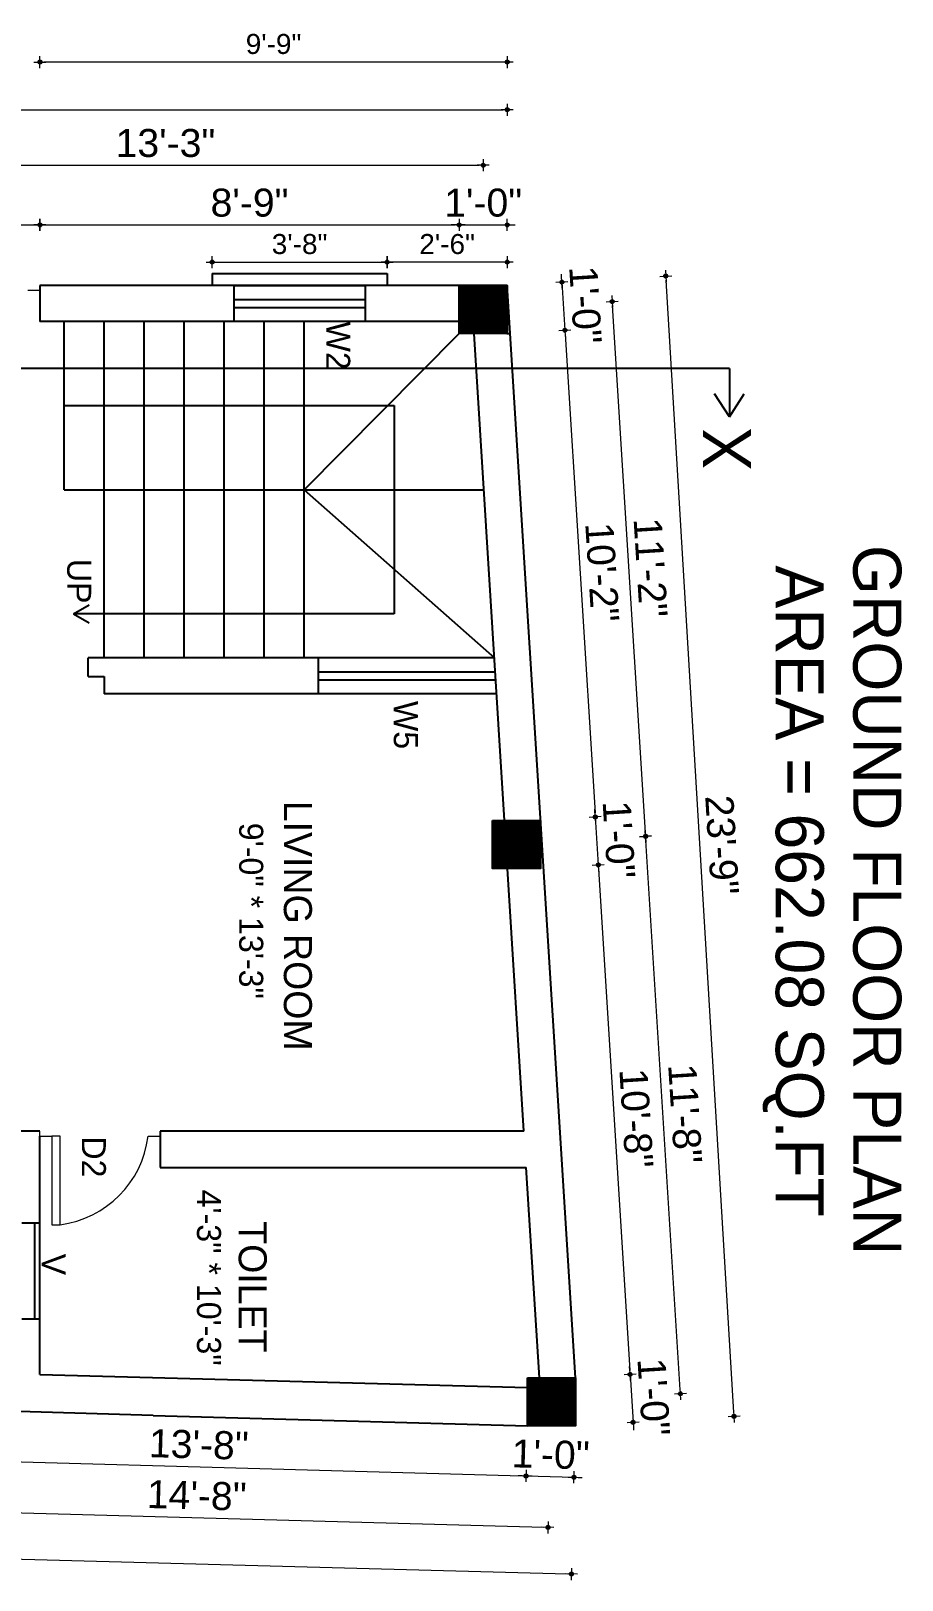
# Model space of a CAD drawing. Header units: inches. Extents: x 10143 to 33197, y -150 to 3760.
# Drawn here: x 26885.2 to 27102.7, y 1429.1 to 1816.1 of the extents above; entities that cross this region are included whole.
import ezdxf
from ezdxf.enums import TextEntityAlignment as Align

# ---------------------------------------------------------------- set-up
doc = ezdxf.new("R2010")
doc.units = ezdxf.units.IN
doc.header["$LTSCALE"] = 0.5
doc.header["$MEASUREMENT"] = 0
doc.header["$PDMODE"] = 66
for name, color, linetype, lineweight in [('0.13', 2, 'Continuous', 13), ('DW TEXT', 92, 'Continuous', 15), ('ELEVATION', 85, 'Continuous', 9), ('hatch', 9, 'Continuous', 0), ('Toilet', 7, 'Continuous', 25)]:
    doc.layers.add(name, color=color, linetype=linetype, lineweight=lineweight)
doc.styles.add('CEN', font='GOTHIC.TTF')
doc.styles.get("Standard").update_dxf_attribs({"font": 'arial.ttf'})
doc.dimstyles.new('S8', dxfattribs={"dimtxt": 5, "dimasz": 1, "dimexe": 6, "dimexo": 18, "dimgap": 1.9375, "dimtad": 1, "dimdec": 0, "dimzin": 3, "dimdsep": 46, "dimlunit": 4, "dimtxsty": 'Standard', "dimblk": 'dot 2', "dimcen": 12, "dimse1": 1, "dimse2": 1, "dimclrd": 1, "dimclre": 1, "dimclrt": 256, "dimadec": 0, "dimazin": 0, "dimtfac": 0.75, "dimtdec": 0, "dimtix": 1, "dimtmove": 1, "dimatfit": 3, "dimldrblk": 'DOT', "dimfxl": 1, "dimtolj": 1, "dimtzin": 0, "dimlwd": 9, "dimlwe": 9, "dimarcsym": 0})
pattern_1 = [(45, (23271.79824, 1493.61772), (-0.0883883476, 0.0883883476), [])]

# ---------------------------------------------------------------- blocks, each defined once
blk = doc.blocks.new('dot1')
at = {"layer": 'hatch'}
h = blk.add_hatch(color=256, dxfattribs=at)
edge = h.paths.add_edge_path()
edge.add_arc((0, 0), 1, 0, 360)
for p, q in [((3, 0), (-3, 0)), ((0, 3), (0, -3))]:
    blk.add_line(p, q, dxfattribs=at)
blk.add_circle((0, 0), 1, dxfattribs=at)
blk = doc.blocks.new('dot 2')
at = {"layer": 'hatch', "xscale": 0.5, "yscale": 0.5, "zscale": 0.5}
blk.add_blockref('dot1', (0, 0), dxfattribs=at)
blk = doc.blocks.new('*D1939')
at = {"layer": 'Defpoints', "color": 0, "transparency": 16777216}
for p in [(26887.43, 1767.63), (26845.43, 1752.47), (26887.43, 1752.47)]:
    blk.add_point(p, dxfattribs=at)
at = {"layer": 'Toilet', "color": 1, "lineweight": 9, "transparency": 16777216}
blk.add_line((26846.43, 1767.63), (26886.43, 1767.63), dxfattribs=at)
at = {"layer": 'Toilet', "color": 1, "lineweight": 9, "transparency": 16777216, "rotation": 180}
blk.add_blockref('dot 2', (26845.43, 1767.63), dxfattribs=at)
at = {"layer": 'Toilet', "color": 1, "lineweight": 9, "transparency": 16777216}
blk.add_blockref('dot 2', (26887.43, 1767.63), dxfattribs=at)
at = {"layer": 'Toilet', "transparency": 16777216, "insert": (26866.43, 1773.15), "char_height": 7, "attachment_point": 5}
blk.add_mtext('\\A1;3\'-6"', dxfattribs=at)
blk = doc.blocks.new('_Dot')
at = {"color": 0, "linetype": 'ByBlock', "lineweight": -2}
blk.add_line((-0.5, 0), (-1, 0), dxfattribs=at)
at = {"color": 0, "linetype": 'ByBlock', "const_width": 0.5}
blk.add_lwpolyline([(-0.25, 0, 1), (0.25, 0, 1)], format="xyb", close=True, dxfattribs=at)
blk = doc.blocks.new('*D1940')
at = {"layer": 'Defpoints', "color": 0, "transparency": 16777216}
for p in [(26992.12, 1767.63), (26887.43, 1752.47), (26992.12, 1752.47)]:
    blk.add_point(p, dxfattribs=at)
at = {"layer": 'Toilet', "color": 1, "lineweight": 9, "transparency": 16777216}
blk.add_line((26888.43, 1767.63), (26991.12, 1767.63), dxfattribs=at)
at = {"layer": 'Toilet', "color": 1, "lineweight": 9, "transparency": 16777216, "rotation": 180}
blk.add_blockref('dot 2', (26887.43, 1767.63), dxfattribs=at)
at = {"layer": 'Toilet', "color": 1, "lineweight": 9, "transparency": 16777216}
blk.add_blockref('dot 2', (26992.12, 1767.63), dxfattribs=at)
at = {"layer": 'Toilet', "transparency": 16777216, "insert": (26939.77, 1773.14), "char_height": 7, "attachment_point": 5}
blk.add_mtext('\\A1;8\'-9"', dxfattribs=at)
blk = doc.blocks.new('*D1941')
at = {"layer": 'Defpoints', "color": 0, "transparency": 16777216}
for p in [(27004.12, 1767.63), (26992.12, 1752.47), (27004.12, 1752.47)]:
    blk.add_point(p, dxfattribs=at)
at = {"layer": 'Toilet', "color": 1, "lineweight": 9, "transparency": 16777216}
for p, q in [((26991.12, 1767.63), (26990.12, 1767.63)), ((26992.12, 1767.63), (27004.12, 1767.63)), ((27005.12, 1767.63), (27006.12, 1767.63))]:
    blk.add_line(p, q, dxfattribs=at)
blk.add_blockref('dot 2', (26992.12, 1767.63), dxfattribs=at)
at = {"layer": 'Toilet', "color": 1, "lineweight": 9, "transparency": 16777216, "rotation": 180}
blk.add_blockref('dot 2', (27004.12, 1767.63), dxfattribs=at)
at = {"layer": 'Toilet', "transparency": 16777216, "insert": (26998.12, 1773.14), "char_height": 7, "attachment_point": 5}
blk.add_mtext('\\A1;1\'-0"', dxfattribs=at)
blk = doc.blocks.new('*D1943')
at = {"layer": 'Defpoints', "color": 0, "transparency": 16777216}
for p in [(26998.12, 1782.53), (26839.43, 1746.47), (26998.12, 1746.47)]:
    blk.add_point(p, dxfattribs=at)
at = {"layer": 'Toilet', "color": 1, "lineweight": 9, "transparency": 16777216}
blk.add_line((26840.43, 1782.53), (26997.12, 1782.53), dxfattribs=at)
at = {"layer": 'Toilet', "color": 1, "lineweight": 9, "transparency": 16777216, "rotation": 180}
blk.add_blockref('dot 2', (26839.43, 1782.53), dxfattribs=at)
at = {"layer": 'Toilet', "color": 1, "lineweight": 9, "transparency": 16777216}
blk.add_blockref('dot 2', (26998.12, 1782.53), dxfattribs=at)
at = {"layer": 'Toilet', "transparency": 16777216, "insert": (26918.77, 1788.04), "char_height": 7, "attachment_point": 5}
blk.add_mtext('\\A1;13\'-3"', dxfattribs=at)
blk = doc.blocks.new('*D1944')
at = {"layer": 'Defpoints', "color": 0, "transparency": 16777216}
for p in [(27004.12, 1796.41), (26657.94, 1752.47), (27004.12, 1752.47)]:
    blk.add_point(p, dxfattribs=at)
at = {"layer": 'Toilet', "color": 1, "lineweight": 9, "transparency": 16777216}
blk.add_line((26658.94, 1796.41), (27003.12, 1796.41), dxfattribs=at)
at = {"layer": 'Toilet', "color": 1, "lineweight": 9, "transparency": 16777216, "rotation": 180}
blk.add_blockref('dot 2', (26657.94, 1796.41), dxfattribs=at)
at = {"layer": 'Toilet', "color": 1, "lineweight": 9, "transparency": 16777216}
blk.add_blockref('dot 2', (27004.12, 1796.41), dxfattribs=at)
at = {"layer": 'Toilet', "transparency": 16777216, "insert": (26831.03, 1801.92), "char_height": 7, "attachment_point": 5}
blk.add_mtext('\\A1;28\'-10"', dxfattribs=at)
blk = doc.blocks.new('*D1954')
at = {"layer": 'Defpoints', "color": 0, "transparency": 16777216}
for p in [(26839.43, 1478.52), (27015.17, 1473.59), (27014.29, 1442.21)]:
    blk.add_point(p, dxfattribs=at)
at = {"layer": 'Toilet', "color": 1, "lineweight": 9, "transparency": 16777216}
blk.add_line((26839.55, 1447.11), (27013.29, 1442.24), dxfattribs=at)
for p, rotation in [((26838.55, 1447.14), 178.3940478382137), ((27014.29, 1442.21), 358.3940478382137)]:
    blk.add_blockref('dot 2', p, dxfattribs=dict(at, rotation=rotation))
at = {"layer": 'Toilet', "transparency": 16777216, "insert": (26926.58, 1450.18), "char_height": 7, "attachment_point": 5, "rotation": 358.394}
blk.add_mtext('\\A1;14\'-8"', dxfattribs=at)
blk = doc.blocks.new('*D1957')
at = {"layer": 'Defpoints', "color": 0, "transparency": 16777216}
for p in [(26845.43, 1472.52), (27009.17, 1467.59), (27008.82, 1455.08)]:
    blk.add_point(p, dxfattribs=at)
at = {"layer": 'Toilet', "color": 1, "lineweight": 9, "transparency": 16777216}
blk.add_line((26846.07, 1459.65), (27007.82, 1455.11), dxfattribs=at)
for p, rotation in [((26845.07, 1459.67), 178.3940478382137), ((27008.82, 1455.08), 358.3940478382137)]:
    blk.add_blockref('dot 2', p, dxfattribs=dict(at, rotation=rotation))
at = {"layer": 'Toilet', "transparency": 16777216, "insert": (26927.1, 1462.89), "char_height": 7, "attachment_point": 5, "rotation": 358.394}
blk.add_mtext('\\A1;13\'-8"', dxfattribs=at)
blk = doc.blocks.new('*D1958')
at = {"layer": 'Defpoints', "color": 0, "transparency": 16777216}
for p in [(27009.17, 1467.59), (27021.17, 1467.59), (27020.81, 1454.75)]:
    blk.add_point(p, dxfattribs=at)
at = {"layer": 'Toilet', "color": 1, "lineweight": 9, "transparency": 16777216}
for p, q in [((27007.82, 1455.11), (27006.82, 1455.14)), ((27008.82, 1455.08), (27020.81, 1454.75)), ((27021.81, 1454.72), (27022.81, 1454.69))]:
    blk.add_line(p, q, dxfattribs=at)
for p, rotation in [((27008.82, 1455.08), 358.3940478382137), ((27020.81, 1454.75), 178.3940478382137)]:
    blk.add_blockref('dot 2', p, dxfattribs=dict(at, rotation=rotation))
at = {"layer": 'Toilet', "transparency": 16777216, "insert": (27014.97, 1460.42), "char_height": 7, "attachment_point": 5, "rotation": 358.394}
blk.add_mtext('\\A1;1\'-0"', dxfattribs=at)
blk = doc.blocks.new('*D1960')
at = {"layer": 'Defpoints', "color": 0, "transparency": 16777216}
for p in [(27004.12, 1752.47), (27004.87, 1740.47), (27018.52, 1741.32)]:
    blk.add_point(p, dxfattribs=at)
at = {"layer": 'Toilet', "color": 1, "lineweight": 9, "transparency": 16777216}
for p, q in [((27017.7, 1754.32), (27017.64, 1755.32)), ((27017.77, 1753.32), (27018.52, 1741.32)), ((27018.58, 1740.32), (27018.64, 1739.32))]:
    blk.add_line(p, q, dxfattribs=at)
for p, rotation in [((27017.77, 1753.32), 273.575827605936), ((27018.52, 1741.32), 93.57582760593601)]:
    blk.add_blockref('dot 2', p, dxfattribs=dict(at, rotation=rotation))
at = {"layer": 'Toilet', "transparency": 16777216, "insert": (27023.64, 1747.66), "char_height": 7, "attachment_point": 5, "rotation": 273.5758}
blk.add_mtext('\\A1;1\'-0"', dxfattribs=at)
blk = doc.blocks.new('*D1961')
at = {"layer": 'Defpoints', "color": 0, "transparency": 16777216}
for p in [(27004.87, 1740.47), (27012.47, 1618.84), (27026.12, 1619.7)]:
    blk.add_point(p, dxfattribs=at)
at = {"layer": 'Toilet', "color": 1, "lineweight": 9, "transparency": 16777216}
blk.add_line((27018.58, 1740.32), (27026.05, 1620.7), dxfattribs=at)
for p, rotation in [((27018.52, 1741.32), 93.57582760592182), ((27026.12, 1619.7), 273.5758276059218)]:
    blk.add_blockref('dot 2', p, dxfattribs=dict(at, rotation=rotation))
at = {"layer": 'Toilet', "transparency": 16777216, "insert": (27027.82, 1680.85), "char_height": 7, "attachment_point": 5, "rotation": 273.5758}
blk.add_mtext('\\A1;10\'-2"', dxfattribs=at)
blk = doc.blocks.new('*D1962')
at = {"layer": 'Defpoints', "color": 0, "transparency": 16777216}
for p in [(27012.47, 1618.84), (27012.47, 1606.84), (27026.86, 1607.74)]:
    blk.add_point(p, dxfattribs=at)
at = {"layer": 'Toilet', "color": 1, "lineweight": 9, "transparency": 16777216}
for p, q in [((27026.05, 1620.7), (27025.99, 1621.69)), ((27026.12, 1619.7), (27026.86, 1607.74)), ((27026.93, 1606.75), (27026.99, 1605.75))]:
    blk.add_line(p, q, dxfattribs=at)
for p, rotation in [((27026.12, 1619.7), 273.5758276059218), ((27026.86, 1607.74), 93.57582760592182)]:
    blk.add_blockref('dot 2', p, dxfattribs=dict(at, rotation=rotation))
at = {"layer": 'Toilet', "transparency": 16777216, "insert": (27031.99, 1614.06), "char_height": 7, "attachment_point": 5, "rotation": 273.5758}
blk.add_mtext('\\A1;1\'-0"', dxfattribs=at)
blk = doc.blocks.new('*D1963')
at = {"layer": 'Defpoints', "color": 0, "transparency": 16777216}
for p in [(27012.47, 1606.84), (27021.17, 1479.59), (27034.82, 1480.44)]:
    blk.add_point(p, dxfattribs=at)
at = {"layer": 'Toilet', "color": 1, "lineweight": 9, "transparency": 16777216}
blk.add_line((27026.93, 1606.75), (27034.76, 1481.44), dxfattribs=at)
for p, rotation in [((27026.86, 1607.74), 93.57582760592182), ((27034.82, 1480.44), 273.5758276059218)]:
    blk.add_blockref('dot 2', p, dxfattribs=dict(at, rotation=rotation))
at = {"layer": 'Toilet', "transparency": 16777216, "insert": (27036.34, 1544.44), "char_height": 7, "attachment_point": 5, "rotation": 273.5758}
blk.add_mtext('\\A1;10\'-8"', dxfattribs=at)
blk = doc.blocks.new('*D1964')
at = {"layer": 'Defpoints', "color": 0, "transparency": 16777216}
for p in [(27021.17, 1479.59), (27021.17, 1467.59), (27035.56, 1468.49)]:
    blk.add_point(p, dxfattribs=at)
at = {"layer": 'Toilet', "color": 1, "lineweight": 9, "transparency": 16777216}
for p, q in [((27034.76, 1481.44), (27034.69, 1482.44)), ((27034.82, 1480.44), (27035.56, 1468.49)), ((27035.63, 1467.49), (27035.69, 1466.5))]:
    blk.add_line(p, q, dxfattribs=at)
for p, rotation in [((27034.82, 1480.44), 273.5758276059218), ((27035.56, 1468.49), 93.57582760592182)]:
    blk.add_blockref('dot 2', p, dxfattribs=dict(at, rotation=rotation))
at = {"layer": 'Toilet', "transparency": 16777216, "insert": (27040.69, 1474.81), "char_height": 7, "attachment_point": 5, "rotation": 273.5758}
blk.add_mtext('\\A1;1\'-0"', dxfattribs=at)
blk = doc.blocks.new('*D1965')
at = {"layer": 'Defpoints', "color": 0, "transparency": 16777216}
for p in [(27038.68, 1614.86), (27006.47, 1612.84), (27015.17, 1473.59)]:
    blk.add_point(p, dxfattribs=at)
at = {"layer": 'Toilet', "color": 1, "lineweight": 9, "transparency": 16777216}
blk.add_line((27047.32, 1476.6), (27038.74, 1613.86), dxfattribs=at)
for p, rotation in [((27038.68, 1614.86), 93.57584364637044), ((27047.38, 1475.6), 273.5758436463705)]:
    blk.add_blockref('dot 2', p, dxfattribs=dict(at, rotation=rotation))
at = {"layer": 'Toilet', "transparency": 16777216, "insert": (27048.53, 1545.58), "char_height": 7, "attachment_point": 5, "rotation": 273.5758}
blk.add_mtext('\\A1;11\'-8"', dxfattribs=at)
blk = doc.blocks.new('*D1966')
at = {"layer": 'Defpoints', "color": 0, "transparency": 16777216}
for p in [(26998.12, 1746.47), (27030.33, 1748.48), (27006.47, 1612.84)]:
    blk.add_point(p, dxfattribs=at)
at = {"layer": 'Toilet', "color": 1, "lineweight": 9, "transparency": 16777216}
blk.add_line((27038.62, 1615.86), (27030.39, 1747.48), dxfattribs=at)
for p, rotation in [((27030.33, 1748.48), 93.57584364624115), ((27038.68, 1614.86), 273.5758436462411)]:
    blk.add_blockref('dot 2', p, dxfattribs=dict(at, rotation=rotation))
at = {"layer": 'Toilet', "transparency": 16777216, "insert": (27039.94, 1682.01), "char_height": 7, "attachment_point": 5, "rotation": 273.5758}
blk.add_mtext('\\A1;11\'-2"', dxfattribs=at)
blk = doc.blocks.new('*D1967')
at = {"layer": 'Defpoints', "color": 0, "transparency": 16777216}
for p in [(27043.72, 1754.84), (27004.12, 1752.47), (27021.17, 1467.59)]:
    blk.add_point(p, dxfattribs=at)
at = {"layer": 'Toilet', "color": 1, "lineweight": 9, "transparency": 16777216}
blk.add_line((27060.71, 1470.96), (27043.78, 1753.84), dxfattribs=at)
for p, rotation in [((27043.72, 1754.84), 93.425574687815), ((27060.77, 1469.96), 273.425574687815)]:
    blk.add_blockref('dot 2', p, dxfattribs=dict(at, rotation=rotation))
at = {"layer": 'Toilet', "transparency": 16777216, "insert": (27057.75, 1612.73), "char_height": 7, "attachment_point": 5, "rotation": 273.4256}
blk.add_mtext('\\A1;23\'-9"', dxfattribs=at)
blk = doc.blocks.new('*D1931')
at = {"layer": 'Defpoints', "color": 0, "transparency": 16777216}
for p in [(26974.12, 1758.32), (26974.12, 1752.47), (27004.12, 1752.47)]:
    blk.add_point(p, dxfattribs=at)
at = {"layer": 'Toilet', "color": 1, "lineweight": 9, "transparency": 16777216}
blk.add_line((27003.12, 1758.32), (26975.12, 1758.32), dxfattribs=at)
at = {"layer": 'Toilet', "color": 1, "lineweight": 9, "transparency": 16777216, "rotation": 180}
blk.add_blockref('dot 2', (26974.12, 1758.32), dxfattribs=at)
at = {"layer": 'Toilet', "color": 1, "lineweight": 9, "transparency": 16777216}
blk.add_blockref('dot 2', (27004.12, 1758.32), dxfattribs=at)
at = {"layer": 'Toilet', "transparency": 16777216, "insert": (26989.12, 1762.81), "char_height": 5, "attachment_point": 5}
blk.add_mtext('\\A1;2\'-6"', dxfattribs=at)
blk = doc.blocks.new('*D1932')
at = {"layer": 'Defpoints', "color": 0, "transparency": 16777216}
for p in [(26974.12, 1758.32), (26930.43, 1755.47), (26974.12, 1755.47)]:
    blk.add_point(p, dxfattribs=at)
at = {"layer": 'Toilet', "color": 1, "lineweight": 9, "transparency": 16777216}
blk.add_line((26931.43, 1758.32), (26973.12, 1758.32), dxfattribs=at)
at = {"layer": 'Toilet', "color": 1, "lineweight": 9, "transparency": 16777216, "rotation": 180}
blk.add_blockref('dot 2', (26930.43, 1758.32), dxfattribs=at)
at = {"layer": 'Toilet', "color": 1, "lineweight": 9, "transparency": 16777216}
blk.add_blockref('dot 2', (26974.12, 1758.32), dxfattribs=at)
at = {"layer": 'Toilet', "transparency": 16777216, "insert": (26952.27, 1762.81), "char_height": 5, "attachment_point": 5}
blk.add_mtext('\\A1;3\'-8"', dxfattribs=at)
blk = doc.blocks.new('*D1933')
at = {"layer": 'Defpoints', "color": 0, "transparency": 16777216}
for p in [(26887.43, 1808.3), (26887.43, 1752.47), (27004.12, 1752.47)]:
    blk.add_point(p, dxfattribs=at)
at = {"layer": 'Toilet', "color": 1, "lineweight": 9, "transparency": 16777216}
blk.add_line((27003.12, 1808.3), (26888.43, 1808.3), dxfattribs=at)
at = {"layer": 'Toilet', "color": 1, "lineweight": 9, "transparency": 16777216, "rotation": 180}
blk.add_blockref('dot 2', (26887.43, 1808.3), dxfattribs=at)
at = {"layer": 'Toilet', "color": 1, "lineweight": 9, "transparency": 16777216}
blk.add_blockref('dot 2', (27004.12, 1808.3), dxfattribs=at)
at = {"layer": 'Toilet', "transparency": 16777216, "insert": (26945.77, 1812.79), "char_height": 5, "attachment_point": 5}
blk.add_mtext('\\A1;9\'-9"', dxfattribs=at)

msp = doc.modelspace()

# ---------------------------------------------------------------- hatches: boundary and pattern name
at = {"layer": 'Toilet'}
h = msp.add_hatch(dxfattribs=at)
h.set_pattern_fill('ANSI31', color=256, angle=360)
h.set_pattern_definition(pattern_1)
h.paths.add_polyline_path([(26657.94, 1740.47), (26669.94, 1740.47), (26669.94, 1752.47), (26657.94, 1752.47)])
h.paths.add_polyline_path([(26833.43, 1752.47), (26833.43, 1740.47), (26845.43, 1740.47), (26845.43, 1752.47)])
h.paths.add_polyline_path([(26992.12, 1740.47), (27004.12, 1740.47), (27004.12, 1752.47), (26992.12, 1752.47)])
h.paths.add_polyline_path([(27000.47, 1606.84), (27012.47, 1606.84), (27012.47, 1618.84), (27000.47, 1618.84)])
h.paths.add_polyline_path([(26845.43, 1484.52), (26833.43, 1484.52), (26833.43, 1472.52), (26845.43, 1472.52)])
h.paths.add_polyline_path([(26689.07, 1488.57), (26689.07, 1476.57), (26701.07, 1476.57), (26701.07, 1488.57)])
h.paths.add_polyline_path([(26685.7, 1606.84), (26685.7, 1618.84), (26673.7, 1618.84), (26673.7, 1606.84)])
h.paths.add_polyline_path([(26833.43, 1606.84), (26845.43, 1606.84), (26845.43, 1618.84), (26833.43, 1618.84)])
h = msp.add_hatch(dxfattribs=at)
h.set_pattern_fill('ANSI31', color=256, angle=360)
h.set_pattern_definition(pattern_1)
h.paths.add_polyline_path([(27021.17, 1467.59), (27021.17, 1479.59), (27021.17, 1479.59), (27009.17, 1479.59), (27009.17, 1467.59)])

# ---------------------------------------------------------------- linework, layer by layer
at = {"layer": '0.13', "color": 0, "ltscale": 0.5}
for p, q in [((26887.43, 1748.47), (26887.43, 1752.47)), ((26887.43, 1537.17), (26887.43, 1541.17)), ((26917.43, 1537.17), (26917.43, 1541.17))]:
    msp.add_line(p, q, dxfattribs=at)
at = {"layer": 'ELEVATION', "color": 146, "ltscale": 0.25, "true_color": 0x105689}
for p, q in [((26887.43, 1751.22), (26884.43, 1751.22)), ((26887.43, 1539.93), (26890.43, 1539.93)), ((26890.43, 1539.93), (26890.43, 1517.84)), ((26892.43, 1539.93), (26890.43, 1539.93)), ((26892.43, 1517.84), (26892.43, 1539.93)), ((26914.43, 1539.93), (26917.43, 1539.93)), ((26890.43, 1517.84), (26892.43, 1517.84))]:
    msp.add_line(p, q, dxfattribs=at)
msp.add_arc((26889.15, 1543.11), 25.48, 277.3965, 352.8417, dxfattribs=at)
at = {"layer": 'Toilet'}
for p, q in [((26930.43, 1755.47), (26974.12, 1755.47)), ((26930.43, 1755.47), (26930.43, 1752.47)), ((26974.12, 1755.47), (26974.12, 1752.47)), ((27004.12, 1752.47), (26887.43, 1752.47)), ((26887.43, 1752.47), (26887.43, 1743.47)), ((26935.93, 1743.47), (26935.93, 1752.47)), ((26935.93, 1752.47), (26968.62, 1752.47)), ((26968.62, 1752.47), (26968.62, 1743.47)), ((27021.17, 1479.59), (27004.12, 1752.47)), ((26935.93, 1748.97), (26968.62, 1748.97)), ((26935.93, 1746.97), (26968.62, 1746.97)), ((26992.12, 1743.47), (26887.43, 1743.47)), ((26893.43, 1701.47), (26893.43, 1743.47)), ((26903.43, 1701.47), (26903.43, 1743.47)), ((26913.43, 1701.47), (26913.43, 1743.47)), ((26923.43, 1701.47), (26923.43, 1743.47)), ((26933.43, 1701.47), (26933.43, 1743.47)), ((26943.43, 1701.47), (26943.43, 1743.47)), ((26953.43, 1701.47), (26953.43, 1743.47)), ((26953.43, 1701.47), (26992.12, 1740.47)), ((27003.45, 1618.84), (26995.85, 1740.47)), ((27004.12, 1740.47), (27004.87, 1740.47)), ((27059.6, 1731.71), (26600.56, 1731.71)), ((27059.6, 1731.71), (27059.6, 1719.71)), ((26893.43, 1722.47), (26975.86, 1722.47)), ((26975.86, 1722.47), (26975.86, 1670.47)), ((27059.6, 1719.71), (27055.9, 1725.38)), ((27059.6, 1719.71), (27063.3, 1725.38)), ((26893.43, 1701.47), (26953.43, 1701.47)), ((26893.43, 1701.47), (26953.43, 1701.47)), ((26903.43, 1659.47), (26903.43, 1701.47)), ((26913.43, 1659.47), (26913.43, 1701.47)), ((26923.43, 1659.47), (26923.43, 1701.47)), ((26933.43, 1659.47), (26933.43, 1701.47)), ((26943.43, 1659.47), (26943.43, 1701.47)), ((26953.43, 1659.47), (26953.43, 1701.47)), ((26953.43, 1701.47), (27000.91, 1659.47)), ((26953.43, 1701.47), (26998.28, 1701.47)), ((26895.82, 1670.47), (26899.71, 1672.73)), ((26975.86, 1670.47), (26895.82, 1670.47)), ((26895.82, 1670.47), (26899.71, 1668.21)), ((27000.91, 1659.47), (26899.43, 1659.47)), ((26899.43, 1654.84), (26899.43, 1659.47)), ((26956.91, 1659.47), (26956.91, 1650.47)), ((26899.43, 1654.84), (26903.43, 1654.84)), ((26903.43, 1654.84), (26903.43, 1650.47)), ((26956.91, 1655.97), (27001.1, 1655.97)), ((26956.91, 1653.97), (27001.28, 1653.97)), ((27001.47, 1650.47), (26903.43, 1650.47)), ((27008.3, 1541.17), (27004.2, 1606.84)), ((26887.43, 1541.17), (26845.43, 1541.17)), ((27008.3, 1541.17), (26917.43, 1541.17)), ((26917.43, 1541.17), (26917.43, 1532.17)), ((26887.43, 1480.38), (26887.43, 1539.93)), ((26917.43, 1532.17), (27008.86, 1532.17)), ((27012.15, 1479.59), (27008.86, 1532.17)), ((26882.93, 1518.34), (26887.43, 1518.34)), ((26886.18, 1494.34), (26886.18, 1518.34)), ((26882.93, 1494.34), (26887.43, 1494.34)), ((26887.43, 1480.38), (27009.17, 1477.2)), ((26915.71, 1470.21), (26855.71, 1471.89)), ((26915.71, 1470.21), (27009.17, 1467.59))]:
    msp.add_line(p, q, dxfattribs=at)
for points in [[(26992.12, 1752.47), (27004.12, 1752.47), (27004.12, 1740.47), (26992.12, 1740.47)], [(27000.47, 1618.84), (27012.47, 1618.84), (27012.47, 1606.84), (27000.47, 1606.84)], [(27009.17, 1479.59), (27021.17, 1479.59), (27021.17, 1467.59), (27009.17, 1467.59)]]:
    msp.add_lwpolyline(points, close=True, dxfattribs=at)

# ---------------------------------------------------------------- texts
at = {"layer": 'DW TEXT', "ltscale": 0.13, "style": 'CEN'}
for s, height, rotation, p in [('W2', 6, 270, (26961.91, 1737.45)), ('X', 12, 90, (27059.04, 1711.67)), ('UP', 6, 270, (26897.22, 1678.61)), ('GROUND FLOOR PLAN', 12, 270, (27096.54, 1598.94)), ('AREA = 662.08 SQ.FT ', 12, 270, (27077.19, 1598.94)), ('W5', 6, 270, (26978.8, 1642.67)), ('LIVING ROOM ', 7, 270, (26951.84, 1591.24)), ('9\'-0" * 13\'-3"', 6, 270, (26940.18, 1596.26)), ('D2', 6, 270, (26900.89, 1534.78)), ('4\'-3" * 10\'-3"', 6, 270, (26929.64, 1504.62)), ('TOILET', 7, 270, (26940.56, 1502.31)), ('V', 6, 270, (26890.85, 1507.93))]:
    msp.add_text(s, height=height, rotation=rotation, dxfattribs=at).set_placement(p, align=Align.MIDDLE_CENTER)

# ---------------------------------------------------------------- dimensions: what is measured, and where the dimension line sits
at = {"layer": 'Toilet'}
for base, p1, p2, override, picture, middle in [((26887.43, 1808.3), (27004.12, 1752.47), (26887.43, 1752.47), {"dimfxl": 2, "dimfxlon": 1, "dimarcsym": 1}, '*D1933', (26945.77, 1812.79)), ((27004.12, 1796.41), (26657.94, 1752.47), (27004.12, 1752.47), {"dimtxt": 7, "dimfxl": 2, "dimfxlon": 1, "dimarcsym": 1}, '*D1944', (26831.03, 1801.92)), ((26998.12, 1782.53), (26839.43, 1746.47), (26998.12, 1746.47), {"dimtxt": 7, "dimfxl": 2, "dimfxlon": 1, "dimarcsym": 1}, '*D1943', (26918.77, 1788.04)), ((26887.43, 1767.63), (26845.43, 1752.47), (26887.43, 1752.47), {"dimtxt": 7, "dimfxl": 2, "dimfxlon": 1, "dimarcsym": 1}, '*D1939', (26866.43, 1773.15)), ((26992.12, 1767.63), (26887.43, 1752.47), (26992.12, 1752.47), {"dimtxt": 7, "dimfxl": 2, "dimfxlon": 1, "dimarcsym": 1}, '*D1940', (26939.77, 1773.14)), ((27004.12, 1767.63), (26992.12, 1752.47), (27004.12, 1752.47), {"dimtxt": 7, "dimfxl": 2, "dimfxlon": 1, "dimarcsym": 1}, '*D1941', (26998.12, 1773.14)), ((26974.12, 1758.32), (26930.43, 1755.47), (26974.12, 1755.47), {"dimfxl": 2, "dimfxlon": 1, "dimarcsym": 1}, '*D1932', (26952.27, 1762.81)), ((26974.12, 1758.32), (27004.12, 1752.47), (26974.12, 1752.47), {"dimfxl": 2, "dimfxlon": 1, "dimarcsym": 1}, '*D1931', (26989.12, 1762.81))]:
    dim = msp.add_linear_dim(base=base, p1=p1, p2=p2, dimstyle='S8', override=override, dxfattribs=at)
    dim.commit()
    dim.dimension.update_dxf_attribs({"geometry": picture, "text_midpoint": middle})
for p1, p2, distance, picture, middle in [((27004.12, 1752.47), (27004.87, 1740.47), 13.68, '*D1960', (27023.64, 1747.66)), ((27021.17, 1467.59), (27004.12, 1752.47), -39.68, '*D1967', (27057.75, 1612.73)), ((27015.17, 1473.59), (27006.47, 1612.84), -32.27, '*D1965', (27048.53, 1545.58))]:
    dim = msp.add_aligned_dim(p1=p1, p2=p2, distance=distance, dimstyle='S8', override={"dimtxt": 7, "dimfxl": 2, "dimfxlon": 1, "dimarcsym": 1}, dxfattribs=at)
    dim.commit()
    dim.dimension.update_dxf_attribs({"geometry": picture, "text_midpoint": middle})
for base, p1, p2, angle, picture, middle in [((27030.33, 1748.48), (27006.47, 1612.84), (26998.12, 1746.47), 273.5758, '*D1966', (27039.94, 1682.01)), ((27026.12, 1619.7), (27004.87, 1740.47), (27012.47, 1618.84), 93.5758, '*D1961', (27027.82, 1680.85)), ((27026.86, 1607.74), (27012.47, 1618.84), (27012.47, 1606.84), 93.5758, '*D1962', (27031.99, 1614.06)), ((27034.82, 1480.44), (27012.47, 1606.84), (27021.17, 1479.59), 93.5758, '*D1963', (27036.34, 1544.44)), ((27035.56, 1468.49), (27021.17, 1479.59), (27021.17, 1467.59), 93.5758, '*D1964', (27040.69, 1474.81)), ((27014.29, 1442.21), (26839.43, 1478.52), (27015.17, 1473.59), 178.394, '*D1954', (26926.58, 1450.18)), ((27008.82, 1455.08), (26845.43, 1472.52), (27009.17, 1467.59), 178.394, '*D1957', (26927.1, 1462.89)), ((27020.81, 1454.75), (27009.17, 1467.59), (27021.17, 1467.59), 178.394, '*D1958', (27014.97, 1460.42))]:
    dim = msp.add_linear_dim(base=base, p1=p1, p2=p2, angle=angle, dimstyle='S8', override={"dimtxt": 7, "dimfxl": 2, "dimfxlon": 1, "dimarcsym": 1}, dxfattribs=at)
    dim.commit()
    dim.dimension.update_dxf_attribs({"geometry": picture, "text_midpoint": middle})
msp.add_aligned_dim(p1=(26689.07, 1476.57), p2=(27021.17, 1467.59), distance=-37.03, dimstyle='S8', override={"dimtxt": 7, "dimfxl": 2, "dimfxlon": 1, "dimarcsym": 1}, dxfattribs=at).render()

doc.saveas('drawing.dxf')
